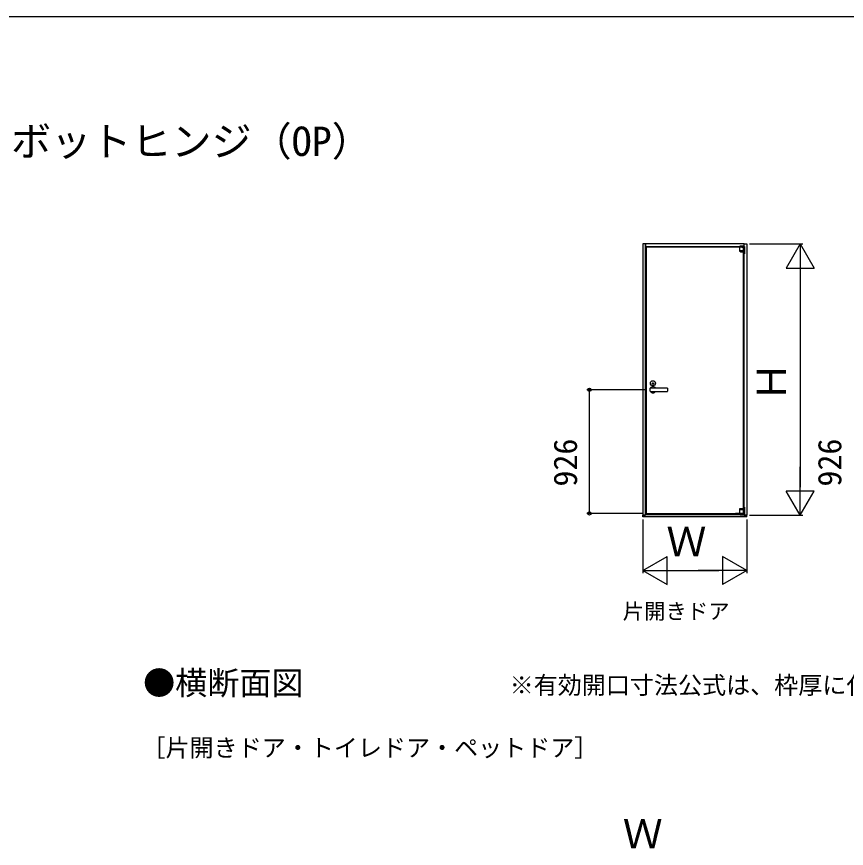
# Model space of a CAD drawing. Units: millimetres, scale not verified. Extents: x -525 to 525, y -783 to 780.
# Drawn here: x -108.9 to 201.7, y 435.5 to 746.8 of the extents above; entities that cross this region are included whole.
import ezdxf
from ezdxf.enums import TextEntityAlignment as Align

# ---------------------------------------------------------------- set-up
doc = ezdxf.new("R2010")
doc.units = ezdxf.units.MM
doc.header["$LTSCALE"] = 4
for name, color, linetype in [('0-2_USER1', 3, 'Continuous'), ('0-6_YKK_A1', 4, 'Continuous'), ('0-7_YKK_D', 6, 'Continuous'), ('0-8_YKK_ZWAK', 7, 'Continuous')]:
    doc.layers.add(name, color=color, linetype=linetype)
doc.styles.add('ＭＳ ゴシック', font='')
doc.styles.get('ＭＳ ゴシック').set_extended_font_data('MS Gothic')

msp = doc.modelspace()

# ---------------------------------------------------------------- linework, layer by layer
at = {"layer": '0-6_YKK_A1'}
for p, q in [((161.65, 660.42), (161.65, 660.465)), ((161.695, 660.465), (161.65, 660.465)), ((161.65, 660.465), (161.65, 659.19)), ((161.74, 660.55), (161.74, 660.465)), ((161.855, 660.825), (161.855, 660.975)), ((161.855, 660.975), (163.155, 660.975)), ((161.855, 660.825), (163.155, 660.825)), ((161.855, 660.736), (161.855, 660.825)), ((161.855, 660.775), (162.33, 660.775)), ((162.33, 660.825), (162.33, 660.465)), ((162.68, 660.625), (162.33, 660.625)), ((162.68, 660.465), (162.68, 660.825)), ((162.68, 660.775), (163.155, 660.775)), ((163.155, 660.625), (162.68, 660.625)), ((163.17, 660.48), (162.68, 660.48)), ((163.183, 660.465), (163.059, 660.465)), ((163.155, 660.825), (163.155, 660.975)), ((163.155, 660.825), (163.155, 660.736)), ((163.3, 660.775), (163.155, 660.775)), ((163.155, 660.736), (163.155, 660.625)), ((163.155, 660.625), (163.3, 660.625)), ((163.17, 660.465), (163.17, 660.48)), ((163.2, 659.19), (163.2, 660.465)), ((163.4, 660.754), (163.4, 660.8)), ((163.4, 660.225), (163.4, 660.525)), ((163.4, 660.525), (163.55, 660.525)), ((163.4, 563.225), (163.4, 660.525)), ((163.4, 659.825), (163.4, 660.125)), ((163.55, 660.775), (163.55, 660.575)), ((163.55, 660.575), (163.55, 660.525)), ((163.55, 660.225), (163.55, 660.525)), ((163.55, 660.125), (163.55, 659.825)), ((161.65, 659.19), (163.2, 659.19)), ((161.65, 659.14), (161.65, 659.09)), ((161.65, 659.14), (161.695, 659.14)), ((162.037, 658.775), (161.67, 659.05)), ((161.68, 659.14), (161.68, 659.19)), ((163.059, 659.14), (161.695, 659.14)), ((162.966, 658.765), (163.15, 658.765)), ((163.183, 659.14), (163.059, 659.14)), ((163.09, 658.765), (163.1, 658.765)), ((163.15, 562.329), (163.15, 658.769)), ((163.17, 659.14), (163.17, 659.19)), ((163.17, 659.14), (163.17, 659.19)), ((163.183, 659.14), (163.2, 659.14)), ((163.2, 658.815), (163.2, 659.14)), ((163.4, 659.825), (163.4, 658.325)), ((163.55, 658.325), (163.55, 659.825)), ((163.55, 658.325), (163.55, 658.025)), ((128.2, 607.413), (128.2, 607.7)), ((128.2, 606.888), (128.2, 607.413)), ((134.65, 607.75), (128.25, 607.75)), ((129.2, 609.224), (129.2, 609.676)), ((129.3, 609.676), (129.2, 609.676)), ((129.2, 609.224), (129.3, 609.224)), ((129.3, 609.224), (129.3, 609.676)), ((134.7, 607.7), (134.7, 607.413)), ((128.2, 606.6), (128.2, 606.888)), ((128.25, 606.55), (134.65, 606.55)), ((160.17, 560.82), (160.17, 560.85)), ((160.47, 560.82), (160.17, 560.82)), ((161.74, 560.82), (160.47, 560.82)), ((161.65, 562.585), (161.65, 562.21)), ((163.155, 562.21), (161.65, 562.21)), ((163.155, 562.16), (161.65, 562.16)), ((161.791, 560.835), (161.667, 560.835)), ((161.68, 562.21), (161.68, 562.16)), ((161.885, 562.635), (161.7, 562.635)), ((162.08, 560.835), (161.791, 560.835)), ((162.114, 562.635), (161.885, 562.635)), ((161.93, 560.625), (161.93, 560.475)), ((161.93, 560.475), (163.55, 560.475)), ((162.35, 562.635), (162.114, 562.635)), ((162.305, 560.64), (162.305, 560.625)), ((162.781, 562.635), (162.35, 562.635)), ((162.655, 560.625), (162.655, 560.64)), ((162.757, 562.635), (162.751, 562.635)), ((162.8, 560.64), (162.8, 560.74)), ((163.183, 562.3), (162.814, 562.623)), ((162.833, 560.835), (163.155, 560.835)), ((162.94, 560.74), (162.94, 560.835)), ((163.11, 560.82), (162.94, 560.82)), ((163.11, 560.82), (163.12, 560.82)), ((163.2, 562.21), (163.155, 562.21)), ((163.155, 560.835), (163.2, 560.835)), ((163.17, 562.16), (163.17, 562.21)), ((163.17, 562.21), (163.17, 562.16)), ((163.18, 560.625), (163.3, 560.625)), ((163.2, 562.21), (163.2, 562.262)), ((163.2, 560.475), (163.32, 560.475)), ((163.4, 563.225), (163.4, 560.725)), ((163.4, 563.225), (163.55, 563.225)), ((163.4, 560.15), (163.4, 560.345)), ((163.55, 563.225), (163.55, 560.15)), ((163.55, 561.125), (163.55, 561.025)), ((163.55, 561.025), (163.55, 560.725)), ((125.5, 559.55), (125.5, 560.15)), ((126.5, 560.15), (125.5, 560.15)), ((164.4, 559.55), (125.5, 559.55)), ((163.4, 560.325), (126.5, 560.325)), ((126.5, 560.325), (126.5, 560.15)), ((163.4, 560.325), (163.4, 560.15)), ((163.4, 560.15), (164.4, 560.15)), ((164.4, 559.55), (164.4, 560.15))]:
    msp.add_line(p, q, dxfattribs=at)
msp.add_lwpolyline([(125.5, 560.15), (126.5, 560.15), (126.5, 661.8), (125.5, 661.8)], close=True, dxfattribs=at)
for points in [[(163.155, 660.8), (163.4, 660.8), (163.4, 661.8), (126.5, 661.8), (126.5, 660.8), (161.855, 660.8)], [(161.74, 660.55), (126.75, 660.55), (126.75, 560.85), (161.65, 560.85)], [(163.059, 660.465), (162.017, 660.465), (161.695, 660.465)], [(162.33, 660.48), (161.74, 660.48), (161.74, 660.465)], [(162.33, 660.625), (161.855, 660.625), (161.855, 660.736)], [(162.545, 660.465), (162.689, 660.465), (162.807, 660.465)], [(163.2, 660.42), (163.2, 660.465), (163.183, 660.465)], [(163.4, 661.8), (164.4, 661.8), (164.4, 560.15), (163.4, 560.15)], [(163.55, 660.775), (163.4, 660.775), (163.4, 660.754)], [(163.55, 660.225), (163.55, 660.125), (163.4, 660.125), (163.4, 660.225)], [(163.55, 660.775), (163.55, 659.795), (163.55, 658.025)], [(162.067, 658.765), (162.5, 658.765), (162.736, 658.765), (162.966, 658.765)], [(163.55, 658.025), (163.4, 658.025), (163.4, 658.325)], [(134.7, 607.413), (134.7, 606.888), (134.7, 606.6)], [(161.65, 562.16), (161.65, 560.835), (161.667, 560.835)], [(162.06, 560.82), (161.74, 560.82), (161.74, 560.835)], [(161.93, 560.625), (163.03, 560.625), (163.18, 560.625)], [(161.93, 560.475), (161.93, 560.345), (163.55, 560.345)], [(162.06, 560.835), (162.06, 560.74), (162.94, 560.74)], [(162.833, 560.835), (162.35, 560.835), (162.08, 560.835)], [(162.2, 560.74), (162.2, 560.64), (162.8, 560.64)], [(163.17, 560.835), (163.17, 560.82), (163.12, 560.82)], [(163.2, 560.835), (163.2, 562.16), (163.155, 562.16)]]:
    msp.add_lwpolyline(points, dxfattribs=at)
for centre, radius in [((129.25, 609.6), 0.95), ((129.25, 609.45), 0.253)]:
    msp.add_circle(centre, radius, dxfattribs=at)
for centre, radius, start, end in [((163.3, 660.525), 0.25, 0, 90), ((163.3, 660.525), 0.1, 0, 90), ((161.7, 659.09), 0.05, 180, 233.1301), ((162.067, 658.815), 0.05, 233.1301, 270), ((163.15, 658.815), 0.05, 270, 0), ((129.25, 607.15), 1.175, 153.33134, 206.66866), ((128.25, 607.7), 0.05, 90, 180), ((129.25, 607.15), 1.175, 30.70636, 149.36289), ((134.65, 607.7), 0.05, 0, 90), ((128.25, 606.6), 0.05, 180, 270), ((129.25, 607.15), 1.175, 210.63711, 329.29364), ((134.65, 606.6), 0.05, 270, 0), ((161.7, 562.585), 0.05, 90, 180), ((162.781, 562.585), 0.05, 48.81407, 90), ((163.15, 562.262), 0.05, 0, 48.81407), ((163.3, 560.725), 0.1, 270, 0), ((163.3, 560.725), 0.25, 270, 0)]:
    msp.add_arc(centre, radius, start, end, dxfattribs=at)
at = {"layer": '0-7_YKK_D'}
for p, q in [((165.4, 661.8), (185.4, 661.8)), ((184.4, 661.8), (179.15, 652.707)), ((184.4, 661.8), (189.65, 652.707)), ((184.4, 661.8), (184.4, 643.613)), ((179.15, 652.707), (189.65, 652.707)), ((184.4, 651.3), (184.4, 570.65)), ((127.025, 607.15), (104.5, 607.15)), ((105.5, 560.85), (105.5, 607.15)), ((184.4, 560.15), (184.4, 578.337)), ((184.4, 560.15), (179.15, 569.243)), ((189.65, 569.243), (179.15, 569.243)), ((184.4, 560.15), (189.65, 569.243)), ((125.75, 560.85), (104.5, 560.85)), ((125.5, 558.55), (125.5, 538.55)), ((164.4, 558.55), (164.4, 538.55)), ((165.4, 560.15), (185.4, 560.15)), ((125.5, 539.55), (134.593, 544.8)), ((134.593, 534.3), (134.593, 544.8)), ((164.4, 539.55), (155.307, 544.8)), ((155.307, 544.8), (155.307, 534.3)), ((125.5, 539.55), (134.593, 534.3)), ((125.5, 539.55), (143.687, 539.55)), ((136, 539.55), (153.9, 539.55)), ((164.4, 539.55), (146.213, 539.55)), ((164.4, 539.55), (155.307, 534.3))]:
    msp.add_line(p, q, dxfattribs=at)
for centre in [(105.5, 607.15), (105.5, 560.85)]:
    msp.add_circle(centre, 0.637, dxfattribs=at)
at = {"layer": '0-8_YKK_ZWAK'}
msp.add_line((-524.9, 746.8), (525.1, 746.8), dxfattribs=at)

# ---------------------------------------------------------------- texts
at = {"layer": '0-2_USER1', "style": 'ＭＳ ゴシック'}
for s, height, p in [('■片開きドア・トイレドア・親子ドア・ペットドア\u3000ピボットヒンジ（OP）', 11, (-486.053, 691.34)), ('片開きドア', 5.865, (117.941, 519.55)), ('●横断面図', 8.798, (-61.536, 490.368)), ('※有効開口寸法公式は、枠厚に化粧シート厚も加えて算出しています。', 6.598, (75.641, 491.308)), ('［片開きドア・トイレドア・ペットドア］', 6.598, (-62.15, 467.871))]:
    msp.add_text(s, height=height, dxfattribs=at).set_placement(p, align=Align.BOTTOM_LEFT)
at = {"layer": '0-7_YKK_D', "style": 'ＭＳ ゴシック'}
for s, height, p in [('Ｈ', 11, (182.4, 602.623)), ('926', 8.798, (103.5, 570.909)), ('926', 8.798, (202.4, 570.909))]:
    msp.add_text(s, height=height, rotation=90, dxfattribs=at).set_placement(p, align=Align.BOTTOM_LEFT)
for p in [(134.297, 541.55), (117.947, 432.2)]:
    msp.add_text('Ｗ', height=11, dxfattribs=at).set_placement(p, align=Align.BOTTOM_LEFT)

doc.saveas('drawing.dxf')
